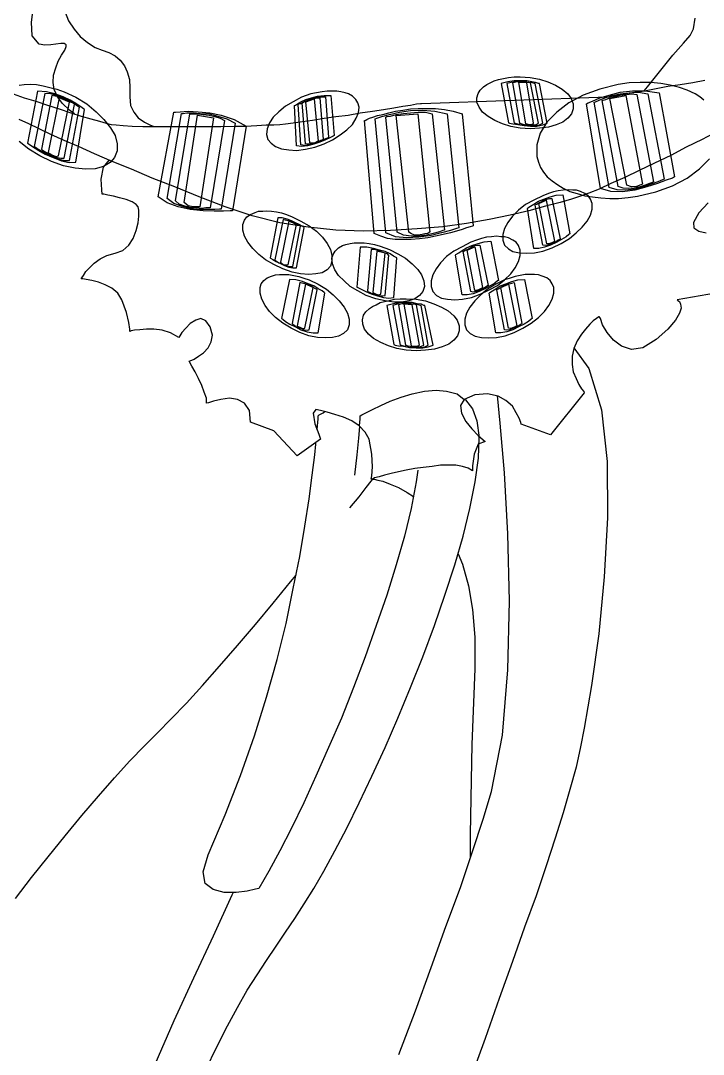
# Model space of a CAD drawing. Header units: millimetres. Extents: x -1542.5 to -1541.47, y 1782.13 to 1783.9.
# Drawn here: x -1542.0019 to -1541.7802, y 1782.8523 to 1783.188 of the extents above; entities that cross this region are included whole.
import ezdxf

# ---------------------------------------------------------------- set-up
doc = ezdxf.new("R2010")
doc.units = ezdxf.units.MM
doc.header["$LTSCALE"] = 10
doc.layers.add('Humanos', color=2, linetype='Continuous')

msp = doc.modelspace()

# ---------------------------------------------------------------- linework, layer by layer
at = {"layer": 'Humanos'}
for points in [[(-1541.98439, 1783.15774), (-1541.98601, 1783.159), (-1541.98835, 1783.16116), (-1541.98997, 1783.16332), (-1541.99104, 1783.16565), (-1541.9914, 1783.16798), (-1541.99122, 1783.17033), (-1541.9905, 1783.17266), (-1541.98978, 1783.17482), (-1541.98871, 1783.17679), (-1541.98763, 1783.17841), (-1541.98709, 1783.17967), (-1541.98709, 1783.18021), (-1541.98781, 1783.18057), (-1541.98888, 1783.18057), (-1541.9905, 1783.18039), (-1541.99212, 1783.18021), (-1541.9941, 1783.18003), (-1541.99589, 1783.18039), (-1541.99823, 1783.18308), (-1541.99841, 1783.18758), (-1541.99787, 1783.19171)], [(-1541.98745, 1783.19081), (-1541.98637, 1783.18794), (-1541.98457, 1783.18524), (-1541.9826, 1783.1829), (-1541.98026, 1783.18093), (-1541.97774, 1783.17931), (-1541.9754, 1783.17841), (-1541.97325, 1783.17769), (-1541.97127, 1783.17661), (-1541.96965, 1783.17518), (-1541.96822, 1783.17338), (-1541.96732, 1783.1714), (-1541.9666, 1783.16888), (-1541.96642, 1783.16619), (-1541.96642, 1783.16332), (-1541.96624, 1783.16044), (-1541.96516, 1783.15828), (-1541.96373, 1783.15648), (-1541.96175, 1783.15505), (-1541.95995, 1783.15415), (-1541.95869, 1783.15361), (-1541.95869, 1783.15361)], [(-1541.79947, 1783.16529), (-1541.79839, 1783.16655), (-1541.79408, 1783.17194), (-1541.79013, 1783.17679), (-1541.78671, 1783.18074), (-1541.78455, 1783.18326), (-1541.78347, 1783.18542), (-1541.78293, 1783.18883)], [(-1542.00434, 1783.16421), (-1542.00074, 1783.16296), (-1541.99698, 1783.16187), (-1541.9932, 1783.16062), (-1541.98942, 1783.15936), (-1541.98565, 1783.1581), (-1541.98224, 1783.15702), (-1541.97918, 1783.15612), (-1541.9763, 1783.15541), (-1541.97415, 1783.15469), (-1541.97253, 1783.15433), (-1541.97091, 1783.15415), (-1541.96858, 1783.15397), (-1541.9657, 1783.15379), (-1541.96228, 1783.15361), (-1541.95851, 1783.15361), (-1541.95438, 1783.15361), (-1541.95007, 1783.15361), (-1541.94557, 1783.15361), (-1541.94126, 1783.15361), (-1541.93695, 1783.15361), (-1541.93264, 1783.15379), (-1541.92886, 1783.15379), (-1541.92527, 1783.15397), (-1541.92221, 1783.15415), (-1541.91969, 1783.15415), (-1541.91772, 1783.15433), (-1541.91592, 1783.1545), (-1541.91341, 1783.15487), (-1541.91035, 1783.15523), (-1541.90712, 1783.15576), (-1541.90334, 1783.15631), (-1541.89957, 1783.15685), (-1541.89561, 1783.15738), (-1541.89166, 1783.1581), (-1541.88771, 1783.15864), (-1541.88411, 1783.15918), (-1541.8807, 1783.15972), (-1541.87782, 1783.16026), (-1541.87531, 1783.16062), (-1541.87333, 1783.16098), (-1541.87207, 1783.16116), (-1541.87171, 1783.16116), (-1541.81133, 1783.16332), (-1541.81097, 1783.16332), (-1541.80971, 1783.16349), (-1541.80791, 1783.16385), (-1541.8054, 1783.16439), (-1541.80252, 1783.16475), (-1541.79929, 1783.16529), (-1541.79552, 1783.16601), (-1541.79174, 1783.16673), (-1541.78779, 1783.16727), (-1541.78365, 1783.16798), (-1541.7797, 1783.16871)], [(-1541.83649, 1783.15289), (-1541.83973, 1783.15307), (-1541.84278, 1783.15361), (-1541.84548, 1783.1545), (-1541.84799, 1783.15559), (-1541.85015, 1783.15685), (-1541.85195, 1783.15828), (-1541.85302, 1783.1599), (-1541.85374, 1783.16151), (-1541.85374, 1783.16296), (-1541.85338, 1783.16439), (-1541.85266, 1783.16547), (-1541.85159, 1783.16655), (-1541.8505, 1783.16727), (-1541.84943, 1783.16781), (-1541.84817, 1783.16852), (-1541.84673, 1783.16888), (-1541.84511, 1783.16924), (-1541.8435, 1783.1696), (-1541.8417, 1783.16978), (-1541.83973, 1783.16978), (-1541.83649, 1783.1696), (-1541.83343, 1783.16907), (-1541.83074, 1783.16817), (-1541.82823, 1783.16709), (-1541.82607, 1783.16583), (-1541.82427, 1783.16421), (-1541.82319, 1783.16277), (-1541.82247, 1783.16098), (-1541.82247, 1783.15936), (-1541.82301, 1783.15774), (-1541.82427, 1783.15631), (-1541.82588, 1783.15505), (-1541.82804, 1783.15415), (-1541.83056, 1783.15343), (-1541.83343, 1783.15307), (-1541.83649, 1783.15289)], [(-1541.84584, 1783.16762), (-1541.8435, 1783.15487), (-1541.84314, 1783.15469), (-1541.84206, 1783.1545), (-1541.84044, 1783.15433), (-1541.83847, 1783.15397), (-1541.83631, 1783.15379), (-1541.83433, 1783.15379), (-1541.83236, 1783.15415), (-1541.83092, 1783.15469), (-1541.83343, 1783.16762), (-1541.83379, 1783.16762), (-1541.83469, 1783.16798), (-1541.83595, 1783.16817), (-1541.83757, 1783.16852), (-1541.83954, 1783.16852), (-1541.8417, 1783.16852), (-1541.84368, 1783.16817), (-1541.84584, 1783.16762)], [(-1541.84404, 1783.16762), (-1541.8417, 1783.15469), (-1541.84134, 1783.15469), (-1541.84062, 1783.1545), (-1541.83936, 1783.15415), (-1541.83793, 1783.15397), (-1541.83649, 1783.15397), (-1541.83487, 1783.15397), (-1541.83343, 1783.15415), (-1541.83236, 1783.15469), (-1541.83487, 1783.16762), (-1541.83505, 1783.16762), (-1541.83577, 1783.16781), (-1541.83685, 1783.16798), (-1541.83811, 1783.16817), (-1541.83954, 1783.16835), (-1541.84116, 1783.16817), (-1541.8426, 1783.16798), (-1541.84404, 1783.16762)], [(-1542.00236, 1783.16709), (-1542.00074, 1783.16727), (-1541.99877, 1783.16745), (-1541.99679, 1783.16727), (-1541.99463, 1783.16691), (-1541.99248, 1783.16637), (-1541.99014, 1783.16583), (-1541.98781, 1783.16493), (-1541.98403, 1783.16313), (-1541.98044, 1783.16098), (-1541.97738, 1783.15846), (-1541.97487, 1783.15595), (-1541.97271, 1783.15325), (-1541.97127, 1783.15073), (-1541.97055, 1783.14804), (-1541.97055, 1783.1457), (-1541.97145, 1783.14354), (-1541.97289, 1783.14193), (-1541.97505, 1783.14067), (-1541.97774, 1783.13995), (-1541.9808, 1783.13977), (-1541.98421, 1783.14013), (-1541.98799, 1783.14085), (-1541.99194, 1783.14229)], [(-1541.99643, 1783.16511), (-1541.99967, 1783.14822), (-1541.99913, 1783.14786), (-1541.99805, 1783.14714), (-1541.99607, 1783.14588), (-1541.99392, 1783.14462), (-1541.9914, 1783.14354), (-1541.98871, 1783.14247), (-1541.98619, 1783.14193), (-1541.98403, 1783.14211), (-1541.98115, 1783.15918), (-1541.98151, 1783.15936), (-1541.98241, 1783.16008), (-1541.98403, 1783.16116), (-1541.98583, 1783.16223), (-1541.98816, 1783.16332), (-1541.99086, 1783.16421), (-1541.99356, 1783.16493), (-1541.99643, 1783.16511)], [(-1541.9064, 1783.14696), (-1541.90334, 1783.14804), (-1541.90065, 1783.1493), (-1541.89813, 1783.15091), (-1541.89597, 1783.15253), (-1541.89418, 1783.15433), (-1541.89292, 1783.15631), (-1541.8922, 1783.1581), (-1541.89202, 1783.1599), (-1541.89238, 1783.16134), (-1541.8931, 1783.16242), (-1541.89418, 1783.16349), (-1541.89544, 1783.16421), (-1541.89651, 1783.16457), (-1541.89795, 1783.16493), (-1541.89921, 1783.16511), (-1541.90082, 1783.16511), (-1541.90244, 1783.16511), (-1541.90406, 1783.16493), (-1541.90586, 1783.16457), (-1541.90766, 1783.16421), (-1541.91071, 1783.16313), (-1541.91341, 1783.1617), (-1541.91592, 1783.16026), (-1541.91808, 1783.15846), (-1541.91988, 1783.15666), (-1541.92114, 1783.15487), (-1541.92185, 1783.15289), (-1541.92204, 1783.1511), (-1541.92167, 1783.14948), (-1541.92059, 1783.14822), (-1541.91916, 1783.14714), (-1541.91718, 1783.14642), (-1541.91484, 1783.14606), (-1541.91232, 1783.14588), (-1541.90945, 1783.14624), (-1541.9064, 1783.14696)], [(-1541.84224, 1783.16781), (-1541.8399, 1783.15469), (-1541.83973, 1783.15469), (-1541.83919, 1783.1545), (-1541.83847, 1783.15433), (-1541.83738, 1783.15415), (-1541.83649, 1783.15415), (-1541.83541, 1783.15415), (-1541.83451, 1783.15433), (-1541.83379, 1783.15469), (-1541.83631, 1783.16781), (-1541.83649, 1783.16781), (-1541.83703, 1783.16798), (-1541.83775, 1783.16798), (-1541.83864, 1783.16817), (-1541.83954, 1783.16817), (-1541.84062, 1783.16817), (-1541.84152, 1783.16798), (-1541.84224, 1783.16781)], [(-1541.83541, 1783.15469), (-1541.83757, 1783.16781), (-1541.84026, 1783.16798), (-1541.83793, 1783.1545), (-1541.83757, 1783.1545), (-1541.83685, 1783.15433), (-1541.83595, 1783.15433), (-1541.83541, 1783.15469)], [(-1541.78006, 1783.16223), (-1541.78132, 1783.16332), (-1541.78293, 1783.16421), (-1541.78545, 1783.16547), (-1541.78797, 1783.16637), (-1541.79102, 1783.16709), (-1541.79408, 1783.16762), (-1541.79731, 1783.16798), (-1541.80073, 1783.16798), (-1541.80432, 1783.16781), (-1541.80791, 1783.16727), (-1541.81385, 1783.16583), (-1541.81924, 1783.16385), (-1541.82391, 1783.16134), (-1541.82786, 1783.15828), (-1541.8311, 1783.15505), (-1541.83325, 1783.15146), (-1541.83433, 1783.14768), (-1541.83433, 1783.1439), (-1541.83379, 1783.14211), (-1541.83308, 1783.14031), (-1541.83218, 1783.13887), (-1541.83092, 1783.13725), (-1541.8293, 1783.136), (-1541.8275, 1783.13474), (-1541.82571, 1783.13366), (-1541.82355, 1783.13258), (-1541.82122, 1783.13187), (-1541.8187, 1783.13114), (-1541.81618, 1783.13078), (-1541.81349, 1783.13043), (-1541.81061, 1783.13025), (-1541.80774, 1783.13025), (-1541.80468, 1783.13061), (-1541.80163, 1783.13097), (-1541.79569, 1783.1324), (-1541.7903, 1783.13438), (-1541.78545, 1783.13689), (-1541.7815, 1783.13995), (-1541.77827, 1783.14319)], [(-1541.79462, 1783.16457), (-1541.78958, 1783.13725), (-1541.7903, 1783.13689), (-1541.79228, 1783.13618), (-1541.79515, 1783.1351), (-1541.79857, 1783.13402), (-1541.80252, 1783.13294), (-1541.80648, 1783.1324), (-1541.81025, 1783.13258), (-1541.81366, 1783.13348), (-1541.81816, 1783.16098), (-1541.81762, 1783.16134), (-1541.81618, 1783.16187), (-1541.81385, 1783.16296), (-1541.81079, 1783.16385), (-1541.8072, 1783.16475), (-1541.80325, 1783.16529), (-1541.79911, 1783.16529), (-1541.79462, 1783.16457)], [(-1541.9941, 1783.16439), (-1541.99751, 1783.14714), (-1541.99715, 1783.14696), (-1541.99625, 1783.14624), (-1541.99482, 1783.14552), (-1541.9932, 1783.14462), (-1541.99122, 1783.14373), (-1541.98942, 1783.143), (-1541.98763, 1783.14264), (-1541.98601, 1783.14264), (-1541.98277, 1783.1599), (-1541.98313, 1783.16008), (-1541.98386, 1783.16062), (-1541.98493, 1783.16134), (-1541.98655, 1783.16223), (-1541.98816, 1783.16296), (-1541.99014, 1783.16367), (-1541.99212, 1783.16421), (-1541.9941, 1783.16439)], [(-1541.99176, 1783.16367), (-1541.99517, 1783.14624), (-1541.99499, 1783.14606), (-1541.99446, 1783.1457), (-1541.99356, 1783.14516), (-1541.99248, 1783.14462), (-1541.99122, 1783.1439), (-1541.98997, 1783.14354), (-1541.98888, 1783.14337), (-1541.98781, 1783.14337), (-1541.98439, 1783.1608), (-1541.98457, 1783.16098), (-1541.98511, 1783.16134), (-1541.98601, 1783.1617), (-1541.98709, 1783.16223), (-1541.98835, 1783.16277), (-1541.98961, 1783.16332), (-1541.99068, 1783.16349), (-1541.99176, 1783.16367)], [(-1541.98961, 1783.14409), (-1541.98601, 1783.16151), (-1541.98942, 1783.16296), (-1541.99302, 1783.14516), (-1541.99266, 1783.14498), (-1541.99176, 1783.14445), (-1541.9905, 1783.1439), (-1541.98961, 1783.14409)], [(-1541.90119, 1783.16367), (-1541.90011, 1783.15073), (-1541.90046, 1783.15055), (-1541.90155, 1783.15001), (-1541.90298, 1783.1493), (-1541.90478, 1783.14858), (-1541.90676, 1783.14786), (-1541.90873, 1783.14732), (-1541.91071, 1783.14714), (-1541.91232, 1783.14732), (-1541.91305, 1783.16044), (-1541.91269, 1783.16062), (-1541.91197, 1783.16098), (-1541.91089, 1783.1617), (-1541.90927, 1783.16242), (-1541.90747, 1783.16296), (-1541.9055, 1783.16349), (-1541.90334, 1783.16367), (-1541.90119, 1783.16367)], [(-1541.90298, 1783.16332), (-1541.90191, 1783.1502), (-1541.90208, 1783.15001), (-1541.90298, 1783.14965), (-1541.90406, 1783.14912), (-1541.90532, 1783.14858), (-1541.90676, 1783.14804), (-1541.90819, 1783.14768), (-1541.90963, 1783.1475), (-1541.91089, 1783.14768), (-1541.91179, 1783.1608), (-1541.91161, 1783.16098), (-1541.91089, 1783.16116), (-1541.90999, 1783.1617), (-1541.90873, 1783.16223), (-1541.90747, 1783.1626), (-1541.90604, 1783.16313), (-1541.90442, 1783.16332), (-1541.90298, 1783.16332)], [(-1541.90478, 1783.16296), (-1541.9037, 1783.14948), (-1541.90388, 1783.1493), (-1541.90442, 1783.14912), (-1541.90496, 1783.14875), (-1541.90586, 1783.14858), (-1541.90676, 1783.14822), (-1541.90783, 1783.14804), (-1541.90873, 1783.14786), (-1541.90945, 1783.14804), (-1541.91053, 1783.16134), (-1541.91035, 1783.16134), (-1541.90999, 1783.1617), (-1541.90927, 1783.16187), (-1541.90837, 1783.16223), (-1541.90747, 1783.1626), (-1541.90657, 1783.16277), (-1541.90568, 1783.16296), (-1541.90478, 1783.16296)], [(-1541.90802, 1783.1484), (-1541.90927, 1783.1617), (-1541.90657, 1783.1626), (-1541.90532, 1783.14894), (-1541.90568, 1783.14875), (-1541.9064, 1783.1484), (-1541.9073, 1783.14822), (-1541.90802, 1783.1484)], [(-1541.79821, 1783.16421), (-1541.793, 1783.13653), (-1541.79354, 1783.13636), (-1541.79498, 1783.13563), (-1541.79713, 1783.13492), (-1541.79965, 1783.13402), (-1541.80252, 1783.1333), (-1541.80558, 1783.13294), (-1541.80827, 1783.13312), (-1541.81079, 1783.13384), (-1541.81564, 1783.16151), (-1541.81528, 1783.1617), (-1541.81402, 1783.16223), (-1541.81223, 1783.16296), (-1541.80989, 1783.16367), (-1541.8072, 1783.16421), (-1541.80432, 1783.16457), (-1541.80127, 1783.16475), (-1541.79821, 1783.16421)], [(-1541.8018, 1783.16403), (-1541.79641, 1783.13563), (-1541.79677, 1783.13546), (-1541.79767, 1783.1351), (-1541.79911, 1783.13456), (-1541.80073, 1783.13402), (-1541.8027, 1783.13366), (-1541.8045, 1783.13348), (-1541.8063, 1783.13366), (-1541.80791, 1783.1342), (-1541.81313, 1783.16206), (-1541.81277, 1783.16223), (-1541.81187, 1783.16242), (-1541.81061, 1783.16296), (-1541.809, 1783.16332), (-1541.8072, 1783.16385), (-1541.80522, 1783.16403), (-1541.80342, 1783.16421), (-1541.8018, 1783.16403)], [(-1541.80504, 1783.13456), (-1541.81061, 1783.16277), (-1541.8054, 1783.16367), (-1541.80001, 1783.13492), (-1541.80054, 1783.13474), (-1541.80199, 1783.1342), (-1541.8036, 1783.13402), (-1541.80504, 1783.13456)], [(-1541.92868, 1783.15379), (-1541.93317, 1783.12629), (-1541.9339, 1783.12629), (-1541.93605, 1783.12612), (-1541.93911, 1783.12612), (-1541.9427, 1783.12629), (-1541.94683, 1783.12665), (-1541.95078, 1783.12755), (-1541.95438, 1783.12881), (-1541.95726, 1783.13078), (-1541.95222, 1783.15828), (-1541.95168, 1783.15828), (-1541.95007, 1783.15846), (-1541.94755, 1783.15864), (-1541.94431, 1783.15846), (-1541.94054, 1783.1581), (-1541.93677, 1783.15738), (-1541.93264, 1783.15595), (-1541.92868, 1783.15379)], [(-1541.85859, 1783.15774), (-1541.855, 1783.12144), (-1541.85518, 1783.12126), (-1541.8559, 1783.12108), (-1541.85716, 1783.12072), (-1541.85859, 1783.12018), (-1541.86039, 1783.11964), (-1541.86236, 1783.11911), (-1541.86471, 1783.11856), (-1541.86722, 1783.11802), (-1541.86973, 1783.11749), (-1541.87243, 1783.11713), (-1541.87513, 1783.11695), (-1541.87782, 1783.11695), (-1541.88034, 1783.11695), (-1541.88285, 1783.11731), (-1541.88501, 1783.11802), (-1541.88717, 1783.11892), (-1541.89022, 1783.15559), (-1541.89005, 1783.15559), (-1541.8895, 1783.15595), (-1541.8886, 1783.15631), (-1541.88753, 1783.15666), (-1541.88609, 1783.15721), (-1541.88429, 1783.15756), (-1541.88232, 1783.1581), (-1541.88016, 1783.15864), (-1541.87782, 1783.159), (-1541.87531, 1783.15936), (-1541.87279, 1783.15954), (-1541.87009, 1783.15954), (-1541.86722, 1783.15954), (-1541.86434, 1783.15918), (-1541.86147, 1783.15864), (-1541.85859, 1783.15774)], [(-1541.86345, 1783.15774), (-1541.85967, 1783.12072), (-1541.86039, 1783.12054), (-1541.86236, 1783.11982), (-1541.86524, 1783.11911), (-1541.86866, 1783.11821), (-1541.87261, 1783.11766), (-1541.87657, 1783.11749), (-1541.88016, 1783.11785), (-1541.88339, 1783.11911), (-1541.88681, 1783.15612), (-1541.88627, 1783.15631), (-1541.88465, 1783.15685), (-1541.88214, 1783.15756), (-1541.8789, 1783.15828), (-1541.87531, 1783.15882), (-1541.87135, 1783.159), (-1541.8674, 1783.15864), (-1541.86345, 1783.15774)], [(-1541.8683, 1783.15774), (-1541.86434, 1783.12), (-1541.86488, 1783.11982), (-1541.86596, 1783.11947), (-1541.86794, 1783.11892), (-1541.87009, 1783.11839), (-1541.87261, 1783.11802), (-1541.87513, 1783.11802), (-1541.87764, 1783.11839), (-1541.87962, 1783.11928), (-1541.88339, 1783.15666), (-1541.88304, 1783.15685), (-1541.88178, 1783.15702), (-1541.87998, 1783.15756), (-1541.87764, 1783.15792), (-1541.87531, 1783.1581), (-1541.87279, 1783.15828), (-1541.87046, 1783.15828), (-1541.8683, 1783.15774)], [(-1541.77575, 1783.15199), (-1541.7806, 1783.14948), (-1541.78581, 1783.14696), (-1541.79084, 1783.14426), (-1541.79605, 1783.14175), (-1541.80109, 1783.13941), (-1541.80576, 1783.13708), (-1541.81025, 1783.1351), (-1541.81402, 1783.1333), (-1541.81744, 1783.13204), (-1541.82013, 1783.13097), (-1541.82301, 1783.13007), (-1541.82678, 1783.12899), (-1541.83146, 1783.12773), (-1541.83685, 1783.12629), (-1541.84296, 1783.12486), (-1541.84979, 1783.12342), (-1541.85716, 1783.12216), (-1541.86488, 1783.12108), (-1541.87315, 1783.12037), (-1541.88178, 1783.11982), (-1541.89058, 1783.11964), (-1541.89957, 1783.12), (-1541.90855, 1783.1209), (-1541.91772, 1783.12234), (-1541.9267, 1783.12467), (-1541.93551, 1783.12755), (-1541.94396, 1783.13078), (-1541.95187, 1783.13402), (-1541.95923, 1783.13689), (-1541.96588, 1783.13977), (-1541.97217, 1783.14229), (-1541.97792, 1783.1448), (-1541.98313, 1783.14714), (-1541.98781, 1783.14912), (-1541.99212, 1783.1511), (-1541.99589, 1783.15289), (-1541.99931, 1783.1545), (-1542.00236, 1783.15595)], [(-1541.93228, 1783.15469), (-1541.93677, 1783.12683), (-1541.9373, 1783.12683), (-1541.93892, 1783.12665), (-1541.94108, 1783.12665), (-1541.94378, 1783.12665), (-1541.94683, 1783.12701), (-1541.94971, 1783.12773), (-1541.95222, 1783.12863), (-1541.95438, 1783.13025), (-1541.94971, 1783.15792), (-1541.94917, 1783.15792), (-1541.94791, 1783.1581), (-1541.94593, 1783.1581), (-1541.9436, 1783.15792), (-1541.94072, 1783.15774), (-1541.93785, 1783.15702), (-1541.93497, 1783.15612), (-1541.93228, 1783.15469)], [(-1541.93569, 1783.15559), (-1541.94036, 1783.12719), (-1541.94072, 1783.12719), (-1541.9418, 1783.12719), (-1541.94324, 1783.12701), (-1541.94486, 1783.12719), (-1541.94683, 1783.12737), (-1541.94863, 1783.12773), (-1541.95042, 1783.12845), (-1541.95168, 1783.12952), (-1541.94702, 1783.15774), (-1541.94665, 1783.15774), (-1541.94576, 1783.15774), (-1541.94431, 1783.15774), (-1541.9427, 1783.15756), (-1541.94072, 1783.15738), (-1541.93892, 1783.15685), (-1541.93713, 1783.15631), (-1541.93569, 1783.15559)], [(-1541.94881, 1783.12899), (-1541.9445, 1783.15738), (-1541.93928, 1783.15648), (-1541.94378, 1783.12755), (-1541.9445, 1783.12755), (-1541.94593, 1783.12755), (-1541.94755, 1783.12791), (-1541.94881, 1783.12899)], [(-1541.87584, 1783.11928), (-1541.87998, 1783.15721), (-1541.87297, 1783.15774), (-1541.86902, 1783.11928), (-1541.8692, 1783.11928), (-1541.86973, 1783.11892), (-1541.87063, 1783.11875), (-1541.87153, 1783.11856), (-1541.87279, 1783.11839), (-1541.87387, 1783.11839), (-1541.87495, 1783.11875), (-1541.87584, 1783.11928)], [(-1541.99194, 1783.14229), (-1541.99572, 1783.14409), (-1541.99931, 1783.14624), (-1542.00236, 1783.14875)], [(-1541.77629, 1783.09952), (-1541.78868, 1783.09736), (-1541.78851, 1783.09718), (-1541.78797, 1783.09682), (-1541.78761, 1783.09592), (-1541.78742, 1783.09466), (-1541.78797, 1783.09304), (-1541.78923, 1783.09071), (-1541.79174, 1783.08783), (-1541.79552, 1783.08442), (-1541.79983, 1783.08172), (-1541.8036, 1783.08118), (-1541.80684, 1783.08227), (-1541.80936, 1783.08424), (-1541.81151, 1783.08676), (-1541.81295, 1783.08927), (-1541.81366, 1783.09125), (-1541.81402, 1783.09197), (-1541.81421, 1783.09179), (-1541.81492, 1783.09125), (-1541.816, 1783.09053), (-1541.81708, 1783.08945), (-1541.81852, 1783.08783), (-1541.81977, 1783.08622), (-1541.82122, 1783.08406), (-1541.82229, 1783.08154), (-1541.82283, 1783.07903), (-1541.82283, 1783.07633), (-1541.82247, 1783.074), (-1541.82157, 1783.07184), (-1541.82067, 1783.06986), (-1541.81977, 1783.06843), (-1541.81906, 1783.06753), (-1541.81888, 1783.06717), (-1541.82984, 1783.05351), (-1541.83936, 1783.05693), (-1541.83954, 1783.05746), (-1541.84009, 1783.0589), (-1541.84098, 1783.06069), (-1541.84224, 1783.06285), (-1541.84439, 1783.06465), (-1541.84691, 1783.06609), (-1541.85033, 1783.06681), (-1541.85446, 1783.06645), (-1541.85787, 1783.06501), (-1541.85913, 1783.06304), (-1541.85877, 1783.06052), (-1541.85734, 1783.05782), (-1541.85536, 1783.05549), (-1541.85338, 1783.05333), (-1541.85176, 1783.05189), (-1541.85105, 1783.05135), (-1541.85338, 1783.05045), (-1541.85464, 1783.04722), (-1541.85518, 1783.04345), (-1541.85518, 1783.04183), (-1541.85661, 1783.04272), (-1541.85841, 1783.04327), (-1541.86057, 1783.04363), (-1541.86291, 1783.04363), (-1541.8656, 1783.04363), (-1541.8683, 1783.04327), (-1541.87118, 1783.04291), (-1541.87387, 1783.04255), (-1541.87674, 1783.04201), (-1541.87926, 1783.04147), (-1541.88159, 1783.04093), (-1541.88375, 1783.04039), (-1541.88555, 1783.03985), (-1541.88699, 1783.03949), (-1541.88771, 1783.03913), (-1541.88807, 1783.03913), (-1541.88789, 1783.04021), (-1541.88771, 1783.04308), (-1541.88789, 1783.04722), (-1541.88879, 1783.05207), (-1541.89005, 1783.05441), (-1541.89202, 1783.05639), (-1541.89435, 1783.058), (-1541.89705, 1783.05926), (-1541.89993, 1783.06016), (-1541.90244, 1783.06088), (-1541.9046, 1783.06142), (-1541.90604, 1783.06178), (-1541.90694, 1783.06052), (-1541.9064, 1783.0571), (-1541.90514, 1783.05369), (-1541.9046, 1783.05207), (-1541.91215, 1783.04668), (-1541.91969, 1783.05477), (-1541.92724, 1783.05764), (-1541.9276, 1783.06142), (-1541.92922, 1783.06375), (-1541.93155, 1783.06501), (-1541.93407, 1783.06537), (-1541.93695, 1783.06501), (-1541.93928, 1783.06447), (-1541.9409, 1783.06393), (-1541.94162, 1783.06375), (-1541.94162, 1783.06537), (-1541.94234, 1783.06735), (-1541.94306, 1783.06951), (-1541.94414, 1783.07184), (-1541.94521, 1783.074), (-1541.94629, 1783.07579), (-1541.94702, 1783.07705), (-1541.94719, 1783.07741), (-1541.94683, 1783.07759), (-1541.94557, 1783.07813), (-1541.94414, 1783.07903), (-1541.94252, 1783.08011), (-1541.94108, 1783.08172), (-1541.94001, 1783.0837), (-1541.93965, 1783.08586), (-1541.94036, 1783.08855), (-1541.9418, 1783.09053), (-1541.94342, 1783.09125), (-1541.94503, 1783.09071), (-1541.94683, 1783.08963), (-1541.94827, 1783.08819), (-1541.94953, 1783.08676), (-1541.95025, 1783.08567), (-1541.95061, 1783.08514), (-1541.9533, 1783.08658), (-1541.956, 1783.08748), (-1541.95869, 1783.08783), (-1541.96103, 1783.08783), (-1541.96318, 1783.08766), (-1541.96499, 1783.08748), (-1541.96606, 1783.08729), (-1541.96642, 1783.08712), (-1541.96642, 1783.08783), (-1541.96678, 1783.08999), (-1541.9675, 1783.09323), (-1541.96912, 1783.09736), (-1541.97038, 1783.09952), (-1541.97235, 1783.10114), (-1541.97451, 1783.10221), (-1541.97666, 1783.10311), (-1541.97882, 1783.10365), (-1541.98062, 1783.10401), (-1541.9817, 1783.10419), (-1541.98224, 1783.10419), (-1541.98206, 1783.10455), (-1541.98151, 1783.10527), (-1541.9808, 1783.10652), (-1541.97954, 1783.10778), (-1541.9781, 1783.10922), (-1541.97613, 1783.11065), (-1541.97397, 1783.11174), (-1541.97127, 1783.11246), (-1541.96876, 1783.11336), (-1541.96678, 1783.11515), (-1541.96534, 1783.11731), (-1541.96444, 1783.11982), (-1541.96373, 1783.12234), (-1541.96354, 1783.1245), (-1541.96354, 1783.12648), (-1541.96373, 1783.12755), (-1541.96444, 1783.12827), (-1541.9657, 1783.12917), (-1541.96768, 1783.12989), (-1541.96984, 1783.13043), (-1541.97181, 1783.13097), (-1541.97361, 1783.13133), (-1541.97487, 1783.13168), (-1541.9754, 1783.13168), (-1541.97559, 1783.13312), (-1541.97576, 1783.13653), (-1541.97505, 1783.14049), (-1541.97307, 1783.14283), (-1541.97307, 1783.14264)], [(-1541.8293, 1783.11425), (-1541.82642, 1783.11569), (-1541.82373, 1783.11731), (-1541.82157, 1783.11911), (-1541.8196, 1783.1209), (-1541.81798, 1783.12288), (-1541.8169, 1783.12486), (-1541.81636, 1783.12683), (-1541.81636, 1783.12863), (-1541.8169, 1783.13007), (-1541.81762, 1783.13114), (-1541.8187, 1783.13187), (-1541.82013, 1783.13258), (-1541.82139, 1783.13294), (-1541.82265, 1783.13294), (-1541.82409, 1783.13312), (-1541.82571, 1783.13294), (-1541.82733, 1783.13276), (-1541.82894, 1783.1324), (-1541.83056, 1783.13187), (-1541.83236, 1783.13114), (-1541.83523, 1783.12971), (-1541.83793, 1783.12827), (-1541.84026, 1783.12648), (-1541.84224, 1783.1245), (-1541.84368, 1783.12252), (-1541.84475, 1783.12054), (-1541.8453, 1783.11856), (-1541.8453, 1783.11677), (-1541.84475, 1783.11515), (-1541.8435, 1783.11389), (-1541.84206, 1783.113), (-1541.8399, 1783.11264), (-1541.83775, 1783.11246), (-1541.83505, 1783.11264), (-1541.83236, 1783.11317), (-1541.8293, 1783.11425)], [(-1541.82588, 1783.1315), (-1541.82355, 1783.11875), (-1541.82391, 1783.11856), (-1541.82481, 1783.11785), (-1541.82625, 1783.11695), (-1541.82786, 1783.11605), (-1541.82984, 1783.11515), (-1541.83182, 1783.11443), (-1541.83361, 1783.11407), (-1541.83523, 1783.11407), (-1541.83738, 1783.12701), (-1541.83721, 1783.12719), (-1541.83631, 1783.12773), (-1541.83523, 1783.12845), (-1541.83379, 1783.12935), (-1541.832, 1783.13007), (-1541.83002, 1783.13078), (-1541.82804, 1783.13133), (-1541.82588, 1783.1315)], [(-1541.82948, 1783.13025), (-1541.82678, 1783.11713), (-1541.82697, 1783.11695), (-1541.82733, 1783.11677), (-1541.82804, 1783.11623), (-1541.82894, 1783.11587), (-1541.82984, 1783.11551), (-1541.83074, 1783.11515), (-1541.83163, 1783.11497), (-1541.83236, 1783.11515), (-1541.83487, 1783.12809), (-1541.83469, 1783.12827), (-1541.83433, 1783.12845), (-1541.83361, 1783.12881), (-1541.83289, 1783.12917), (-1541.832, 1783.12971), (-1541.8311, 1783.13007), (-1541.8302, 1783.13025), (-1541.82948, 1783.13025)], [(-1541.8311, 1783.11551), (-1541.83361, 1783.12863), (-1541.83128, 1783.12971), (-1541.82858, 1783.11641), (-1541.82876, 1783.11623), (-1541.82948, 1783.11587), (-1541.83038, 1783.11551), (-1541.8311, 1783.11551)], [(-1541.77862, 1783.12881), (-1541.78167, 1783.12557), (-1541.78347, 1783.12252), (-1541.78329, 1783.12072), (-1541.78167, 1783.11964), (-1541.77934, 1783.11911)], [(-1541.91682, 1783.10742), (-1541.91969, 1783.10886), (-1541.92239, 1783.1103), (-1541.92455, 1783.1121), (-1541.92653, 1783.11407), (-1541.92815, 1783.11605), (-1541.92922, 1783.11802), (-1541.92976, 1783.12), (-1541.92976, 1783.1218), (-1541.92922, 1783.12324), (-1541.9285, 1783.12432), (-1541.92724, 1783.12503), (-1541.9258, 1783.12575), (-1541.92473, 1783.12612), (-1541.92329, 1783.12612), (-1541.92204, 1783.12629), (-1541.92042, 1783.12612), (-1541.9188, 1783.12593), (-1541.91718, 1783.12557), (-1541.91556, 1783.12503), (-1541.91377, 1783.12432), (-1541.91089, 1783.12288), (-1541.90819, 1783.12144), (-1541.90586, 1783.11964), (-1541.90388, 1783.11766), (-1541.90244, 1783.11569), (-1541.90136, 1783.11371), (-1541.90082, 1783.11174), (-1541.90082, 1783.10994), (-1541.90136, 1783.10832), (-1541.90244, 1783.10706), (-1541.90406, 1783.10616), (-1541.90604, 1783.1058), (-1541.90837, 1783.10563), (-1541.91107, 1783.1058), (-1541.91377, 1783.10635), (-1541.91682, 1783.10742)], [(-1541.91844, 1783.12396), (-1541.92095, 1783.11102), (-1541.92078, 1783.11084), (-1541.92005, 1783.11048), (-1541.91898, 1783.10976), (-1541.91772, 1783.10922), (-1541.91628, 1783.1085), (-1541.91484, 1783.10796), (-1541.91358, 1783.10778), (-1541.91232, 1783.10778), (-1541.90981, 1783.12072), (-1541.90999, 1783.1209), (-1541.91053, 1783.12126), (-1541.91143, 1783.1218), (-1541.91269, 1783.12234), (-1541.91394, 1783.12306), (-1541.91538, 1783.1236), (-1541.917, 1783.12396), (-1541.91844, 1783.12396)], [(-1541.91664, 1783.12342), (-1541.91933, 1783.1103), (-1541.91916, 1783.11012), (-1541.9188, 1783.10994), (-1541.91808, 1783.1094), (-1541.91718, 1783.10904), (-1541.91628, 1783.1085), (-1541.91538, 1783.10832), (-1541.91448, 1783.10814), (-1541.91358, 1783.10814), (-1541.91107, 1783.12126), (-1541.91125, 1783.12144), (-1541.91161, 1783.12162), (-1541.91232, 1783.12198), (-1541.91305, 1783.12234), (-1541.91394, 1783.1227), (-1541.91503, 1783.12306), (-1541.91592, 1783.12324), (-1541.91664, 1783.12342)], [(-1541.91503, 1783.10868), (-1541.91232, 1783.1218), (-1541.91484, 1783.12288), (-1541.91754, 1783.10958), (-1541.91736, 1783.1094), (-1541.91664, 1783.10886), (-1541.91574, 1783.10868), (-1541.91503, 1783.10868)], [(-1541.85266, 1783.09916), (-1541.84979, 1783.10059), (-1541.84709, 1783.10203), (-1541.84475, 1783.10383), (-1541.84278, 1783.1058), (-1541.84134, 1783.10778), (-1541.84026, 1783.10976), (-1541.83973, 1783.11174), (-1541.83973, 1783.11353), (-1541.84026, 1783.11497), (-1541.84098, 1783.11605), (-1541.84206, 1783.11677), (-1541.8435, 1783.11749), (-1541.84475, 1783.11785), (-1541.84601, 1783.11785), (-1541.84745, 1783.11802), (-1541.84907, 1783.11785), (-1541.85069, 1783.11766), (-1541.8523, 1783.11731), (-1541.85392, 1783.11677), (-1541.85572, 1783.11605), (-1541.85859, 1783.11461), (-1541.86129, 1783.11317), (-1541.86362, 1783.11138), (-1541.8656, 1783.1094), (-1541.86704, 1783.10742), (-1541.86812, 1783.10545), (-1541.86866, 1783.10347), (-1541.86866, 1783.10167), (-1541.86812, 1783.10005), (-1541.86686, 1783.09879), (-1541.86524, 1783.0979), (-1541.86327, 1783.09754), (-1541.86093, 1783.09736), (-1541.85841, 1783.09754), (-1541.85554, 1783.09808), (-1541.85266, 1783.09916)], [(-1541.88663, 1783.09772), (-1541.88969, 1783.09879), (-1541.89238, 1783.10024), (-1541.8949, 1783.10167), (-1541.89687, 1783.10347), (-1541.89867, 1783.10527), (-1541.89993, 1783.10706), (-1541.90065, 1783.10904), (-1541.90082, 1783.11084), (-1541.90046, 1783.1121), (-1541.89975, 1783.11317), (-1541.89867, 1783.11425), (-1541.89741, 1783.11497), (-1541.89633, 1783.11533), (-1541.8949, 1783.11569), (-1541.89364, 1783.11587), (-1541.89202, 1783.11587), (-1541.8904, 1783.11587), (-1541.88879, 1783.11569), (-1541.88699, 1783.11533), (-1541.88519, 1783.11479), (-1541.88214, 1783.11371), (-1541.87944, 1783.11227), (-1541.87693, 1783.11084), (-1541.87477, 1783.10904), (-1541.87297, 1783.10725), (-1541.87171, 1783.10545), (-1541.87099, 1783.10347), (-1541.87082, 1783.10167), (-1541.87135, 1783.10005), (-1541.87243, 1783.09879), (-1541.87387, 1783.09772), (-1541.87584, 1783.097), (-1541.87819, 1783.09664), (-1541.8807, 1783.09664), (-1541.88357, 1783.097), (-1541.88663, 1783.09772)], [(-1541.84925, 1783.11641), (-1541.84673, 1783.10365), (-1541.84709, 1783.10347), (-1541.84799, 1783.10275), (-1541.84943, 1783.10185), (-1541.85123, 1783.10095), (-1541.85302, 1783.10005), (-1541.855, 1783.09934), (-1541.85698, 1783.09898), (-1541.85859, 1783.09898), (-1541.86075, 1783.11191), (-1541.86057, 1783.1121), (-1541.85967, 1783.11264), (-1541.85859, 1783.11336), (-1541.85716, 1783.11425), (-1541.85536, 1783.11497), (-1541.85338, 1783.11569), (-1541.8514, 1783.11623), (-1541.84925, 1783.11641)], [(-1541.85284, 1783.11515), (-1541.85015, 1783.10203), (-1541.85033, 1783.10185), (-1541.85069, 1783.10167), (-1541.8514, 1783.10114), (-1541.8523, 1783.10077), (-1541.85321, 1783.10041), (-1541.8541, 1783.10005), (-1541.855, 1783.09988), (-1541.85572, 1783.10005), (-1541.85823, 1783.113), (-1541.85806, 1783.11317), (-1541.8577, 1783.11336), (-1541.85698, 1783.11371), (-1541.85626, 1783.11407), (-1541.85536, 1783.11461), (-1541.85446, 1783.11497), (-1541.85356, 1783.11515), (-1541.85284, 1783.11515)], [(-1541.85446, 1783.10041), (-1541.85698, 1783.11353), (-1541.85446, 1783.11461), (-1541.85195, 1783.10131), (-1541.85212, 1783.10114), (-1541.85284, 1783.10077), (-1541.85374, 1783.10041), (-1541.85446, 1783.10041)], [(-1541.89166, 1783.11443), (-1541.89274, 1783.1015), (-1541.89238, 1783.10131), (-1541.8913, 1783.10077), (-1541.88986, 1783.10005), (-1541.88807, 1783.09934), (-1541.88609, 1783.09862), (-1541.88411, 1783.09808), (-1541.88232, 1783.0979), (-1541.8807, 1783.09808), (-1541.8798, 1783.11102), (-1541.88016, 1783.1112), (-1541.88088, 1783.11155), (-1541.88196, 1783.11227), (-1541.88357, 1783.113), (-1541.88537, 1783.11353), (-1541.88734, 1783.11407), (-1541.8895, 1783.11443), (-1541.89166, 1783.11443)], [(-1541.88807, 1783.11371), (-1541.88932, 1783.10024), (-1541.88915, 1783.10005), (-1541.8886, 1783.09988), (-1541.88807, 1783.09952), (-1541.88717, 1783.09916), (-1541.88627, 1783.09879), (-1541.88519, 1783.09862), (-1541.88429, 1783.09862), (-1541.88357, 1783.09879), (-1541.88232, 1783.11191), (-1541.88249, 1783.11191), (-1541.88285, 1783.11227), (-1541.88357, 1783.11246), (-1541.88447, 1783.11281), (-1541.88537, 1783.11317), (-1541.88627, 1783.11353), (-1541.88717, 1783.11371), (-1541.88807, 1783.11371)], [(-1541.88501, 1783.09916), (-1541.88357, 1783.11246), (-1541.88627, 1783.11317), (-1541.88753, 1783.09969), (-1541.88717, 1783.09952), (-1541.88645, 1783.09916), (-1541.88573, 1783.09898), (-1541.88501, 1783.09916)], [(-1541.91125, 1783.08676), (-1541.91413, 1783.08819), (-1541.91682, 1783.08981), (-1541.91916, 1783.09161), (-1541.92114, 1783.09358), (-1541.92257, 1783.09556), (-1541.92365, 1783.09754), (-1541.92419, 1783.09952), (-1541.92419, 1783.10131), (-1541.92383, 1783.10257), (-1541.92293, 1783.10365), (-1541.92185, 1783.10455), (-1541.92042, 1783.10509), (-1541.91916, 1783.10545), (-1541.9179, 1783.10563), (-1541.91646, 1783.10563), (-1541.91484, 1783.10563), (-1541.91322, 1783.10527), (-1541.91161, 1783.10491), (-1541.90999, 1783.10437), (-1541.90819, 1783.10383), (-1541.90532, 1783.10239), (-1541.90262, 1783.10077), (-1541.90046, 1783.09898), (-1541.89849, 1783.097), (-1541.89687, 1783.09502), (-1541.8958, 1783.09304), (-1541.89525, 1783.09107), (-1541.89525, 1783.08927), (-1541.8958, 1783.08766), (-1541.89705, 1783.0864), (-1541.89867, 1783.0855), (-1541.90065, 1783.08514), (-1541.90298, 1783.08496), (-1541.9055, 1783.08514), (-1541.90837, 1783.08567), (-1541.91125, 1783.08676)], [(-1541.8417, 1783.08676), (-1541.83883, 1783.08819), (-1541.83613, 1783.08981), (-1541.83379, 1783.09161), (-1541.83182, 1783.09358), (-1541.83038, 1783.09556), (-1541.8293, 1783.09754), (-1541.82876, 1783.09952), (-1541.82876, 1783.10131), (-1541.8293, 1783.10257), (-1541.83002, 1783.10365), (-1541.8311, 1783.10455), (-1541.83253, 1783.10509), (-1541.83379, 1783.10545), (-1541.83505, 1783.10563), (-1541.83649, 1783.10563), (-1541.83811, 1783.10563), (-1541.83973, 1783.10527), (-1541.84134, 1783.10491), (-1541.84296, 1783.10437), (-1541.84475, 1783.10383), (-1541.84763, 1783.10239), (-1541.85033, 1783.10077), (-1541.85248, 1783.09898), (-1541.85446, 1783.097), (-1541.85608, 1783.09502), (-1541.85716, 1783.09304), (-1541.8577, 1783.09107), (-1541.8577, 1783.08927), (-1541.85716, 1783.08766), (-1541.8559, 1783.0864), (-1541.85428, 1783.0855), (-1541.8523, 1783.08514), (-1541.84997, 1783.08496), (-1541.84745, 1783.08514), (-1541.84458, 1783.08567), (-1541.8417, 1783.08676)], [(-1541.91467, 1783.10401), (-1541.91718, 1783.09125), (-1541.91682, 1783.09107), (-1541.91592, 1783.09035), (-1541.91448, 1783.08945), (-1541.91269, 1783.08855), (-1541.91089, 1783.08766), (-1541.90892, 1783.08693), (-1541.90694, 1783.08658), (-1541.90532, 1783.08658), (-1541.90317, 1783.09952), (-1541.90334, 1783.09969), (-1541.90406, 1783.10024), (-1541.90532, 1783.10095), (-1541.90676, 1783.10185), (-1541.90855, 1783.10257), (-1541.91035, 1783.10329), (-1541.91251, 1783.10383), (-1541.91467, 1783.10401)], [(-1541.91125, 1783.10293), (-1541.91377, 1783.08963), (-1541.91358, 1783.08945), (-1541.91322, 1783.08927), (-1541.91251, 1783.08873), (-1541.91161, 1783.08838), (-1541.91071, 1783.08802), (-1541.90981, 1783.08766), (-1541.90892, 1783.08748), (-1541.90819, 1783.08766), (-1541.90568, 1783.10059), (-1541.90586, 1783.10077), (-1541.90621, 1783.10095), (-1541.90694, 1783.10131), (-1541.90766, 1783.10185), (-1541.90855, 1783.10221), (-1541.90963, 1783.10257), (-1541.91053, 1783.10275), (-1541.91125, 1783.10293)], [(-1541.90963, 1783.08819), (-1541.90694, 1783.10131), (-1541.90945, 1783.10239), (-1541.91215, 1783.08891), (-1541.91179, 1783.08873), (-1541.91107, 1783.08838), (-1541.91035, 1783.08802), (-1541.90963, 1783.08819)], [(-1541.83829, 1783.10401), (-1541.83577, 1783.09125), (-1541.83613, 1783.09107), (-1541.83703, 1783.09035), (-1541.83847, 1783.08945), (-1541.84026, 1783.08855), (-1541.84206, 1783.08766), (-1541.84404, 1783.08693), (-1541.84601, 1783.08658), (-1541.84763, 1783.08658), (-1541.84979, 1783.09952), (-1541.84961, 1783.09969), (-1541.84871, 1783.10024), (-1541.84763, 1783.10095), (-1541.8462, 1783.10185), (-1541.84439, 1783.10257), (-1541.84242, 1783.10329), (-1541.84044, 1783.10383), (-1541.83829, 1783.10401)], [(-1541.8417, 1783.10293), (-1541.83919, 1783.08963), (-1541.83936, 1783.08945), (-1541.83973, 1783.08927), (-1541.84044, 1783.08873), (-1541.84134, 1783.08838), (-1541.84224, 1783.08802), (-1541.84314, 1783.08766), (-1541.84404, 1783.08748), (-1541.84475, 1783.08766), (-1541.84727, 1783.10059), (-1541.84709, 1783.10077), (-1541.84673, 1783.10095), (-1541.84601, 1783.10131), (-1541.8453, 1783.10185), (-1541.84439, 1783.10221), (-1541.84332, 1783.10257), (-1541.84242, 1783.10275), (-1541.8417, 1783.10293)], [(-1541.8435, 1783.08819), (-1541.84601, 1783.10131), (-1541.8435, 1783.10239), (-1541.8408, 1783.08891), (-1541.84116, 1783.08873), (-1541.84188, 1783.08838), (-1541.84278, 1783.08802), (-1541.8435, 1783.08819)], [(-1541.87351, 1783.08082), (-1541.87674, 1783.08101), (-1541.8798, 1783.08154), (-1541.88249, 1783.08244), (-1541.88501, 1783.08352), (-1541.88734, 1783.08478), (-1541.88896, 1783.08622), (-1541.89022, 1783.08783), (-1541.89076, 1783.08945), (-1541.89094, 1783.09089), (-1541.89058, 1783.09233), (-1541.88986, 1783.09341), (-1541.8886, 1783.09449), (-1541.88771, 1783.0952), (-1541.88645, 1783.09574), (-1541.88519, 1783.09646), (-1541.88375, 1783.09682), (-1541.88214, 1783.09718), (-1541.88052, 1783.09754), (-1541.87872, 1783.09772), (-1541.87674, 1783.09772), (-1541.87351, 1783.09754), (-1541.87046, 1783.097), (-1541.86776, 1783.0961), (-1541.86524, 1783.09502), (-1541.86309, 1783.09377), (-1541.86129, 1783.09215), (-1541.86021, 1783.09071), (-1541.85949, 1783.08891), (-1541.85949, 1783.08729), (-1541.86003, 1783.08567), (-1541.86129, 1783.08424), (-1541.86291, 1783.08298), (-1541.86507, 1783.08208), (-1541.86758, 1783.08137), (-1541.87046, 1783.08101), (-1541.87351, 1783.08082)], [(-1541.88304, 1783.09556), (-1541.8807, 1783.0828), (-1541.88034, 1783.08262), (-1541.87926, 1783.08244), (-1541.87764, 1783.08227), (-1541.87567, 1783.08191), (-1541.87351, 1783.08172), (-1541.87135, 1783.08172), (-1541.86956, 1783.08208), (-1541.86794, 1783.08262), (-1541.87063, 1783.09556), (-1541.87099, 1783.09556), (-1541.87171, 1783.09592), (-1541.87315, 1783.0961), (-1541.87477, 1783.09646), (-1541.87674, 1783.09646), (-1541.87872, 1783.09646), (-1541.88088, 1783.0961), (-1541.88304, 1783.09556)], [(-1541.88106, 1783.09556), (-1541.87872, 1783.08262), (-1541.87836, 1783.08262), (-1541.87764, 1783.08244), (-1541.87638, 1783.08208), (-1541.87495, 1783.08191), (-1541.87351, 1783.08191), (-1541.87189, 1783.08191), (-1541.87063, 1783.08208), (-1541.86956, 1783.08262), (-1541.87189, 1783.09556), (-1541.87207, 1783.09556), (-1541.87279, 1783.09574), (-1541.87387, 1783.09592), (-1541.87513, 1783.0961), (-1541.87657, 1783.09628), (-1541.87819, 1783.0961), (-1541.87962, 1783.09592), (-1541.88106, 1783.09556)], [(-1541.87926, 1783.09574), (-1541.87693, 1783.08262), (-1541.87674, 1783.08262), (-1541.87621, 1783.08244), (-1541.87548, 1783.08227), (-1541.87441, 1783.08208), (-1541.87351, 1783.08208), (-1541.87261, 1783.08208), (-1541.87171, 1783.08227), (-1541.87099, 1783.08262), (-1541.87333, 1783.09574), (-1541.87351, 1783.09574), (-1541.87405, 1783.09592), (-1541.87477, 1783.09592), (-1541.87567, 1783.0961), (-1541.87657, 1783.0961), (-1541.87764, 1783.0961), (-1541.87854, 1783.09592), (-1541.87926, 1783.09574)], [(-1541.87243, 1783.08262), (-1541.87477, 1783.09574), (-1541.87746, 1783.09592), (-1541.87513, 1783.08244), (-1541.87477, 1783.08227), (-1541.87405, 1783.08227), (-1541.87315, 1783.08227), (-1541.87243, 1783.08262)], [(-1541.82229, 1783.08172), (-1541.81744, 1783.07507), (-1541.81331, 1783.0616), (-1541.81151, 1783.04488), (-1541.81133, 1783.02656), (-1541.8124, 1783.00733), (-1541.81421, 1782.98882), (-1541.81654, 1782.9721), (-1541.81888, 1782.95827), (-1541.82013, 1782.95216), (-1541.82157, 1782.94551), (-1541.82355, 1782.93832), (-1541.82571, 1782.93077), (-1541.8284, 1782.92251), (-1541.83128, 1782.91352), (-1541.83451, 1782.90382), (-1541.83829, 1782.89357), (-1541.84224, 1782.88243), (-1541.84655, 1782.87039), (-1541.85105, 1782.85745), (-1541.85608, 1782.8438)], [(-1541.89184, 1783.05639), (-1541.89184, 1783.05639), (-1541.89166, 1783.05872), (-1541.89166, 1783.05962), (-1541.89112, 1783.05998), (-1541.88986, 1783.06069), (-1541.88771, 1783.06178), (-1541.88501, 1783.06304), (-1541.88196, 1783.06447), (-1541.87836, 1783.06573), (-1541.87477, 1783.06681), (-1541.87082, 1783.0677), (-1541.86704, 1783.06806), (-1541.86362, 1783.0677), (-1541.86021, 1783.06681), (-1541.85787, 1783.06501), (-1541.85787, 1783.06501)], [(-1541.87908, 1782.85224), (-1541.87369, 1782.86643), (-1541.86866, 1782.88045), (-1541.86381, 1782.89376), (-1541.85913, 1782.90651), (-1541.85518, 1782.91819), (-1541.85176, 1782.92862), (-1541.84907, 1782.93761), (-1541.84548, 1782.95593), (-1541.84368, 1782.97714), (-1541.84314, 1782.99943), (-1541.84368, 1783.02134), (-1541.84475, 1783.04111), (-1541.8462, 1783.05729), (-1541.84709, 1783.06627), (-1541.84709, 1783.06609)], [(-1541.85787, 1783.06501), (-1541.85751, 1783.06483), (-1541.85518, 1783.06195), (-1541.85374, 1783.058), (-1541.85302, 1783.05261), (-1541.85302, 1783.05297)], [(-1541.85787, 1783.06501), (-1541.85787, 1783.06501)], [(-1541.90568, 1783.05513), (-1541.9055, 1783.05639), (-1541.90532, 1783.05872), (-1541.90532, 1783.05962), (-1541.90496, 1783.05998), (-1541.9037, 1783.06069), (-1541.90317, 1783.06106), (-1541.90317, 1783.06106)], [(-1541.89184, 1783.0562), (-1541.8922, 1783.05243), (-1541.89274, 1783.04704), (-1541.89346, 1783.04039)], [(-1541.87297, 1783.04201), (-1541.87351, 1783.03823), (-1541.87513, 1783.02961), (-1541.87728, 1783.02062), (-1541.87998, 1783.01129), (-1541.88304, 1783.0014), (-1541.88645, 1782.99152), (-1541.89005, 1782.98145), (-1541.89382, 1782.97139), (-1541.89777, 1782.9615), (-1541.90191, 1782.95198), (-1541.90604, 1782.94263), (-1541.90999, 1782.93401), (-1541.91394, 1782.92574), (-1541.91772, 1782.91838), (-1541.92131, 1782.91173), (-1541.92455, 1782.90615), (-1541.92563, 1782.90597), (-1541.92832, 1782.90526), (-1541.93192, 1782.9049), (-1541.93587, 1782.9049), (-1541.93946, 1782.90579), (-1541.94198, 1782.90777), (-1541.9427, 1782.91154), (-1541.94108, 1782.91712), (-1541.93551, 1782.93005), (-1541.93048, 1782.94282), (-1541.92599, 1782.95575), (-1541.92204, 1782.96834), (-1541.91862, 1782.98056), (-1541.91574, 1782.99223), (-1541.91341, 1783.00356), (-1541.91125, 1783.01398), (-1541.90963, 1783.02385), (-1541.90819, 1783.03267), (-1541.9073, 1783.04039), (-1541.9064, 1783.04704), (-1541.90604, 1783.05045), (-1541.90604, 1783.05099)], [(-1541.9418, 1782.84739), (-1541.9382, 1782.85476), (-1541.93479, 1782.86158), (-1541.93155, 1782.86752), (-1541.92832, 1782.87308), (-1541.92509, 1782.87812), (-1541.92204, 1782.88279), (-1541.91898, 1782.88746), (-1541.91592, 1782.89195), (-1541.91287, 1782.89645), (-1541.90981, 1782.90112), (-1541.90676, 1782.90615), (-1541.90352, 1782.91173), (-1541.89993, 1782.91838), (-1541.89597, 1782.92574), (-1541.89202, 1782.93401), (-1541.88789, 1782.94263), (-1541.88357, 1782.95198), (-1541.87944, 1782.9615), (-1541.87531, 1782.97139), (-1541.87135, 1782.98145), (-1541.86758, 1782.99152), (-1541.86417, 1783.0014), (-1541.86093, 1783.01129), (-1541.85823, 1783.02062), (-1541.85608, 1783.02961), (-1541.85428, 1783.03823), (-1541.85321, 1783.04596), (-1541.85302, 1783.05261)], [(-1541.85302, 1783.05261), (-1541.85302, 1783.05261), (-1541.85302, 1783.05261), (-1541.85302, 1783.05297)], [(-1541.89501, 1783.02977), (-1541.89202, 1783.03338), (-1541.88969, 1783.03644), (-1541.88807, 1783.03842), (-1541.88753, 1783.03913), (-1541.88717, 1783.03913), (-1541.88591, 1783.03877), (-1541.88429, 1783.03842), (-1541.88196, 1783.03752), (-1541.87926, 1783.03644), (-1541.87638, 1783.03482), (-1541.8744, 1783.0335)], [(-1541.8599, 1783.01486), (-1541.85841, 1783.01146), (-1541.85644, 1783.00445), (-1541.85518, 1782.99673), (-1541.85446, 1782.98774), (-1541.85446, 1782.9775), (-1541.85536, 1782.95287), (-1541.8559, 1782.92376), (-1541.8559, 1782.91606)], [(-1542.00362, 1782.90291), (-1541.99841, 1782.90975), (-1541.99302, 1782.9164), (-1541.98745, 1782.92323), (-1541.98206, 1782.92988), (-1541.97666, 1782.93616), (-1541.97145, 1782.9421), (-1541.96642, 1782.94767), (-1541.96175, 1782.95252), (-1541.95743, 1782.95683), (-1541.95313, 1782.96114), (-1541.94809, 1782.96636), (-1541.94288, 1782.9721), (-1541.9373, 1782.9784), (-1541.93155, 1782.98505), (-1541.92563, 1782.99187), (-1541.91988, 1782.99888), (-1541.9143, 1783.00571), (-1541.9125, 1783.00794)], [(-1541.93293, 1782.9049), (-1541.93335, 1782.904), (-1541.93946, 1782.8907), (-1541.94576, 1782.87704), (-1541.95222, 1782.8632), (-1541.95833, 1782.849)]]:
    msp.add_lwpolyline(points, dxfattribs=at)

doc.saveas('drawing.dxf')
